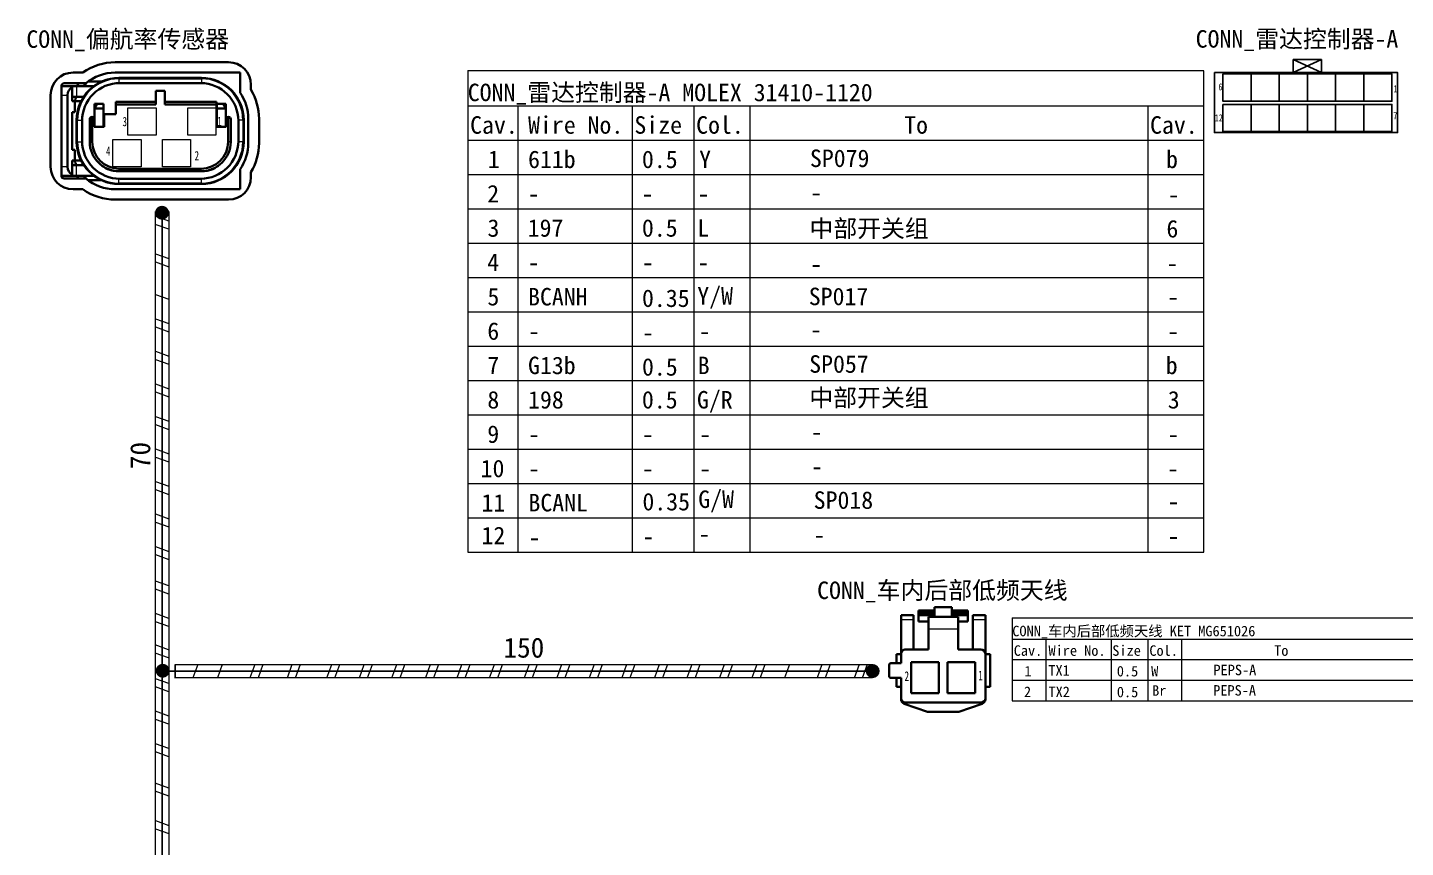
# Model space of a CAD drawing. Header units: millimetres. Extents: x 17 to 3784, y 12 to 1382.
# Drawn here: x 1376.1 to 1475.7, y 944 to 1003.3 of the extents above; entities that cross this region are included whole.
import ezdxf

# ---------------------------------------------------------------- set-up
doc = ezdxf.new("R2010")
doc.units = ezdxf.units.MM
doc.layers.add('全新开发部分', color=7, linetype='Continuous', lineweight=18)
doc.layers.add('细实线', color=7, linetype='Continuous', lineweight=15)
doc.styles.add('FangSong_GB2312_Style', font='simfang.ttf')
doc.styles.add('USER2', font='', dxfattribs={"width": 0.7, "height": 3})
doc.styles.add('仿宋_GB2312', font='', dxfattribs={"width": 0.7})
doc.styles.add('样式 2', font='', dxfattribs={"width": 0.75})
doc.styles.get('USER2').set_extended_font_data('FangSong_GB2312')
doc.styles.get('仿宋_GB2312').set_extended_font_data('宋体')
doc.styles.get('样式 2').set_extended_font_data('宋体')

msp = doc.modelspace()

# ---------------------------------------------------------------- hatches: boundary and pattern name
h = msp.add_hatch(color=0)
edge = h.paths.add_edge_path(flags=0)
edge.add_arc((1385.802, 989.916), 0.507, 180, 540)
h = msp.add_hatch(color=0)
edge = h.paths.add_edge_path(flags=0)
edge.add_arc((1385.851, 956.772), 0.507, 180, 540)
h = msp.add_hatch(color=0)
edge = h.paths.add_edge_path(flags=0)
edge.add_arc((1437.208, 956.75), 0.507, 180, 540)

# ---------------------------------------------------------------- linework, layer by layer
at = {"color": 0, "lineweight": 35, "ltscale": 0.314999}
for p, q in [((1382.421, 1000.808), (1390.609, 1000.808)), ((1390.609, 990.866), (1382.421, 990.866))]:
    msp.add_line(p, q, dxfattribs=at)
at = {"color": 0}
for p, q in [((1467.631, 1000.053), (1467.631, 1000.995)), ((1467.631, 1000.995), (1469.669, 1000.995)), ((1467.631, 1000.995), (1469.669, 1000.053)), ((1469.669, 1000.995), (1467.631, 1000.053)), ((1469.669, 1000.995), (1469.669, 1000.053)), ((1386.745, 957.227), (1386.745, 956.243))]:
    msp.add_line(p, q, dxfattribs=at)
at = {"color": 0, "lineweight": 35, "ltscale": 0.026782}
for p, q in [((1380.063, 1000.06), (1379.367, 1000.06)), ((1379.367, 991.613), (1380.063, 991.613))]:
    msp.add_line(p, q, dxfattribs=at)
at = {"color": 0, "lineweight": 35, "ltscale": 0.347501}
for p, q in [((1391.453, 1000.06), (1382.421, 1000.06)), ((1382.421, 991.613), (1391.453, 991.613))]:
    msp.add_line(p, q, dxfattribs=at)
at = {"color": 0, "lineweight": 35, "ltscale": 0.229999}
for p, q in [((1382.681, 999.671), (1388.659, 999.671)), ((1388.659, 992.003), (1382.681, 992.003))]:
    msp.add_line(p, q, dxfattribs=at)
at = {"color": 0, "lineweight": 13, "ltscale": 0.002467}
for p, q in [((1382.681, 999.606), (1382.681, 999.671)), ((1388.659, 999.606), (1388.659, 999.671)), ((1379.691, 996.617), (1379.627, 996.617)), ((1391.649, 996.617), (1391.713, 996.617)), ((1379.691, 995.057), (1379.627, 995.057)), ((1391.649, 995.057), (1391.713, 995.057)), ((1382.681, 992.067), (1382.681, 992.003)), ((1388.659, 992.067), (1388.659, 992.003))]:
    msp.add_line(p, q, dxfattribs=at)
at = {"color": 0, "lineweight": 35, "ltscale": 0.056422}
for p, q in [((1391.453, 998.594), (1391.453, 1000.06)), ((1391.453, 991.613), (1391.453, 993.08))]:
    msp.add_line(p, q, dxfattribs=at)
at = {"color": 0, "lineweight": 35, "ltscale": 0.25}
msp.add_line((1378.522, 999.086), (1378.522, 992.588), dxfattribs=at)
at = {"color": 0, "lineweight": 35, "ltscale": 0.03}
for p, q in [((1378.522, 999.086), (1379.302, 999.086)), ((1379.497, 997.201), (1379.497, 997.981)), ((1379.497, 993.692), (1379.497, 994.472)), ((1379.302, 992.588), (1378.522, 992.588)), ((1441.689, 961.362), (1441.689, 960.684)), ((1442.932, 961.362), (1442.932, 960.684))]:
    msp.add_line(p, q, dxfattribs=at)
at = {"color": 0, "lineweight": 35, "ltscale": 0.060342}
for p, q in [((1380.286, 999.281), (1378.717, 999.281)), ((1378.717, 992.393), (1380.286, 992.393))]:
    msp.add_line(p, q, dxfattribs=at)
at = {"color": 0, "lineweight": 35, "ltscale": 0.0125}
for p, q in [((1379.627, 999.086), (1379.302, 999.086)), ((1379.627, 998.306), (1379.302, 998.306)), ((1379.302, 993.367), (1379.627, 993.367)), ((1379.302, 992.588), (1379.627, 992.588))]:
    msp.add_line(p, q, dxfattribs=at)
at = {"color": 0, "lineweight": 35, "ltscale": 0.003349}
for p, q in [((1379.302, 998.999), (1379.302, 999.086)), ((1379.302, 992.588), (1379.302, 992.675))]:
    msp.add_line(p, q, dxfattribs=at)
at = {"color": 0, "lineweight": 35, "ltscale": 0.039151}
for p, q in [((1379.302, 997.981), (1379.302, 998.999)), ((1379.302, 992.675), (1379.302, 993.692))]:
    msp.add_line(p, q, dxfattribs=at)
at = {"color": 0, "lineweight": 35, "ltscale": 0.048354}
msp.add_line((1380.884, 999.086), (1379.627, 999.086), dxfattribs=at)
at = {"color": 0, "lineweight": 13, "ltscale": 0.03}
for p, q in [((1379.627, 999.086), (1379.627, 998.306)), ((1379.627, 992.588), (1379.627, 993.367))]:
    msp.add_line(p, q, dxfattribs=at)
at = {"color": 0, "lineweight": 35, "ltscale": 0.038394}
for p, q in [((1380.45, 999.411), (1381.448, 999.411)), ((1381.448, 992.263), (1380.45, 992.263))]:
    msp.add_line(p, q, dxfattribs=at)
at = {"color": 0, "lineweight": 13, "ltscale": 0.229999}
for p, q in [((1382.681, 999.606), (1388.659, 999.606)), ((1388.659, 992.067), (1382.681, 992.067))]:
    msp.add_line(p, q, dxfattribs=at)
at = {"color": 0, "lineweight": 13, "ltscale": 0.011937}
for p, q in [((1382.681, 999.606), (1382.681, 999.296)), ((1388.659, 999.606), (1388.659, 999.296)), ((1382.681, 992.067), (1382.681, 992.377)), ((1388.659, 992.067), (1388.659, 992.377))]:
    msp.add_line(p, q, dxfattribs=at)
at = {"color": 0, "lineweight": 35, "ltscale": 0.225}
for p, q in [((1382.746, 999.297), (1388.594, 999.297)), ((1388.594, 992.377), (1382.746, 992.377))]:
    msp.add_line(p, q, dxfattribs=at)
at = {"color": 0, "lineweight": 35, "ltscale": 0.037217}
for p, q in [((1385.345, 997.761), (1385.345, 998.728)), ((1385.995, 998.728), (1385.995, 997.761))]:
    msp.add_line(p, q, dxfattribs=at)
at = {"color": 0, "lineweight": 35, "ltscale": 0.025}
for p, q in [((1385.345, 998.728), (1385.995, 998.728)), ((1381.577, 997.448), (1380.927, 997.448)), ((1390.414, 997.448), (1389.764, 997.448))]:
    msp.add_line(p, q, dxfattribs=at)
at = {"color": 0, "lineweight": 35, "ltscale": 0.013875}
for p, q in [((1392.233, 998.823), (1392.233, 999.183)), ((1392.233, 992.851), (1392.233, 992.49))]:
    msp.add_line(p, q, dxfattribs=at)
at = {"color": 0, "lineweight": 35, "ltscale": 0.2}
for p, q in [((1377.743, 993.238), (1377.743, 998.436)), ((1378.977, 993.238), (1378.977, 998.436))]:
    msp.add_line(p, q, dxfattribs=at)
at = {"color": 0, "lineweight": 13, "ltscale": 0.0175}
for p, q in [((1378.522, 998.436), (1378.977, 998.436)), ((1378.977, 993.238), (1378.522, 993.238))]:
    msp.add_line(p, q, dxfattribs=at)
at = {"color": 0, "lineweight": 35, "ltscale": 0.0075}
for p, q in [((1379.302, 997.981), (1379.497, 997.981)), ((1380.927, 997.786), (1381.122, 997.786)), ((1390.414, 997.786), (1390.219, 997.786)), ((1379.302, 997.201), (1379.497, 997.201)), ((1379.302, 994.472), (1379.497, 994.472)), ((1379.302, 993.692), (1379.497, 993.692)), ((1440.53, 961.136), (1440.53, 960.967)), ((1440.53, 960.967), (1440.53, 960.797)), ((1444.09, 961.136), (1444.09, 960.967)), ((1444.09, 960.967), (1444.09, 960.797))]:
    msp.add_line(p, q, dxfattribs=at)
at = {"color": 0, "lineweight": 35, "ltscale": 0.017381}
for p, q in [((1379.497, 997.981), (1379.949, 997.981)), ((1379.949, 993.692), (1379.497, 993.692))]:
    msp.add_line(p, q, dxfattribs=at)
at = {"color": 0, "lineweight": 35, "ltscale": 0.019615}
for p, q in [((1380.137, 998.306), (1379.627, 998.306)), ((1379.627, 993.367), (1380.137, 993.367))]:
    msp.add_line(p, q, dxfattribs=at)
at = {"color": 0, "lineweight": 35, "ltscale": 0.010303}
for p, q in [((1380.927, 997.518), (1380.927, 997.786)), ((1390.414, 997.786), (1390.414, 997.518))]:
    msp.add_line(p, q, dxfattribs=at)
at = {"color": 0, "lineweight": 35, "ltscale": 0.015}
for p, q in [((1380.927, 997.448), (1381.122, 997.786)), ((1390.219, 997.786), (1390.414, 997.448))]:
    msp.add_line(p, q, dxfattribs=at)
at = {"color": 0, "lineweight": 35, "ltscale": 0.0175}
for p, q in [((1381.577, 997.786), (1381.122, 997.786)), ((1390.219, 997.786), (1389.764, 997.786))]:
    msp.add_line(p, q, dxfattribs=at)
at = {"color": 0, "lineweight": 35, "ltscale": 0.012991}
for p, q in [((1381.577, 997.786), (1381.577, 997.448)), ((1389.764, 997.786), (1389.764, 997.448))]:
    msp.add_line(p, q, dxfattribs=at)
at = {"color": 0, "lineweight": 35, "ltscale": 0.007217}
for p, q in [((1382.454, 997.949), (1382.454, 997.761)), ((1389.732, 997.949), (1389.732, 997.761))]:
    msp.add_line(p, q, dxfattribs=at)
at = {"color": 0, "lineweight": 35, "ltscale": 0.11125}
for p, q in [((1382.454, 997.949), (1385.345, 997.949)), ((1382.454, 997.761), (1385.345, 997.761))]:
    msp.add_line(p, q, dxfattribs=at)
at = {"color": 0, "lineweight": 35, "ltscale": 0.027783}
msp.add_line((1382.454, 997.039), (1382.454, 997.761), dxfattribs=at)
at = {"color": 0, "lineweight": 35, "ltscale": 0.14375}
for p, q in [((1385.995, 997.949), (1389.732, 997.949)), ((1385.995, 997.761), (1389.732, 997.761))]:
    msp.add_line(p, q, dxfattribs=at)
at = {"color": 0, "lineweight": 35, "ltscale": 0.062783}
msp.add_line((1389.732, 997.761), (1389.732, 996.129), dxfattribs=at)
at = {"color": 0, "lineweight": 35, "ltscale": 0.105}
for p, q in [((1379.302, 994.472), (1379.302, 997.201)), ((1445.7, 957.972), (1445.7, 955.599))]:
    msp.add_line(p, q, dxfattribs=at)
at = {"color": 0, "lineweight": 35, "ltscale": 0.063}
for p, q in [((1380.569, 996.694), (1380.569, 995.057)), ((1390.771, 996.694), (1390.771, 995.057))]:
    msp.add_line(p, q, dxfattribs=at)
at = {"color": 0, "lineweight": 35, "ltscale": 0.069175}
for p, q in [((1380.757, 996.855), (1380.757, 995.057)), ((1390.584, 995.057), (1390.584, 996.855))]:
    msp.add_line(p, q, dxfattribs=at)
at = {"color": 0, "lineweight": 35, "ltscale": 0.02175}
for p, q in [((1380.894, 996.694), (1380.894, 996.129)), ((1390.446, 996.129), (1390.446, 996.694))]:
    msp.add_line(p, q, dxfattribs=at)
at = {"color": 0, "lineweight": 35, "ltscale": 0.00268}
msp.add_line((1380.927, 997.518), (1380.927, 997.449), dxfattribs=at)
at = {"color": 0, "lineweight": 13, "ltscale": 0.00155}
msp.add_line((1380.967, 997.518), (1380.927, 997.518), dxfattribs=at)
at = {"color": 0, "lineweight": 35, "ltscale": 0.050759}
for p, q in [((1380.927, 996.129), (1380.927, 997.448)), ((1381.577, 996.129), (1381.577, 997.448)), ((1389.764, 997.448), (1389.764, 996.129)), ((1390.414, 997.448), (1390.414, 996.129))]:
    msp.add_line(p, q, dxfattribs=at)
at = {"color": 0, "lineweight": 35, "ltscale": 0.035}
msp.add_line((1381.609, 997.039), (1381.609, 996.129), dxfattribs=at)
at = {"color": 0, "lineweight": 35, "ltscale": 0.0325}
for p, q in [((1381.609, 997.039), (1382.454, 997.039)), ((1439.259, 957.322), (1438.524, 957.322)), ((1439.259, 956.249), (1438.524, 956.249))]:
    msp.add_line(p, q, dxfattribs=at)
at = {"color": 0, "lineweight": 13, "ltscale": 0.001552}
msp.add_line((1390.414, 997.518), (1390.373, 997.518), dxfattribs=at)
at = {"color": 0, "lineweight": 35, "ltscale": 0.00384}
msp.add_line((1390.414, 997.419), (1390.414, 997.518), dxfattribs=at)
at = {"color": 0, "lineweight": 35, "ltscale": 0.0675}
for p, q in [((1392.038, 994.959), (1392.038, 996.714)), ((1392.818, 996.714), (1392.818, 994.959))]:
    msp.add_line(p, q, dxfattribs=at)
at = {"color": 0, "lineweight": 35, "ltscale": 0.060001}
for p, q in [((1379.627, 995.057), (1379.627, 996.617)), ((1391.713, 996.617), (1391.713, 995.057))]:
    msp.add_line(p, q, dxfattribs=at)
at = {"color": 0, "lineweight": 13, "ltscale": 0.060001}
for p, q in [((1379.691, 995.057), (1379.691, 996.617)), ((1391.649, 996.617), (1391.649, 995.057))]:
    msp.add_line(p, q, dxfattribs=at)
at = {"color": 0, "lineweight": 13, "ltscale": 0.012549}
for p, q in [((1379.691, 996.617), (1380.017, 996.617)), ((1391.649, 996.617), (1391.323, 996.617)), ((1379.691, 995.057), (1380.017, 995.057)), ((1391.649, 995.057), (1391.323, 995.057))]:
    msp.add_line(p, q, dxfattribs=at)
at = {"color": 0, "lineweight": 35, "ltscale": 0.05625}
for p, q in [((1380.017, 995.106), (1380.017, 996.568)), ((1391.324, 996.568), (1391.324, 995.106))]:
    msp.add_line(p, q, dxfattribs=at)
at = {"color": 0, "lineweight": 35, "ltscale": 0.027499}
for p, q in [((1380.894, 996.129), (1381.609, 996.129)), ((1390.446, 996.129), (1389.732, 996.129))]:
    msp.add_line(p, q, dxfattribs=at)
at = {"color": 0, "lineweight": 35, "ltscale": 0.003}
for p, q in [((1380.569, 994.979), (1380.569, 995.057)), ((1390.771, 995.057), (1390.771, 994.979))]:
    msp.add_line(p, q, dxfattribs=at)
at = {"color": 0, "lineweight": 13, "ltscale": 0.007216}
for p, q in [((1380.569, 995.057), (1380.757, 995.057)), ((1390.771, 995.057), (1390.584, 995.057))]:
    msp.add_line(p, q, dxfattribs=at)
at = {"color": 0, "lineweight": 35, "ltscale": 0.002501}
for p, q in [((1382.649, 992.913), (1382.714, 992.913)), ((1388.692, 992.913), (1388.627, 992.913))]:
    msp.add_line(p, q, dxfattribs=at)
at = {"color": 0, "lineweight": 35, "ltscale": 0.227499}
for p, q in [((1382.714, 993.1), (1388.627, 993.1)), ((1388.627, 992.913), (1382.714, 992.913))]:
    msp.add_line(p, q, dxfattribs=at)
at = {"color": 0, "lineweight": 13, "ltscale": 0.007217}
for p, q in [((1382.714, 992.913), (1382.714, 993.1)), ((1388.627, 992.913), (1388.627, 993.1))]:
    msp.add_line(p, q, dxfattribs=at)
at = {"color": 0, "lineweight": 35, "ltscale": 0.048352}
msp.add_line((1379.627, 992.588), (1380.884, 992.588), dxfattribs=at)
for p, q in [((1385.32, 990.004), (1386.297, 990.004)), ((1437.178, 957.235), (1437.178, 956.258))]:
    msp.add_line(p, q)
at = {"color": 0, "lineweight": 35, "ltscale": 0.014999}
for p, q in [((1439.259, 960.797), (1439.259, 960.458)), ((1440.163, 960.458), (1440.163, 960.797)), ((1444.457, 960.797), (1444.457, 960.458)), ((1445.361, 960.458), (1445.361, 960.797)), ((1438.92, 957.972), (1439.259, 957.972)), ((1445.7, 957.972), (1445.361, 957.972)), ((1438.92, 955.599), (1439.259, 955.599)), ((1445.7, 955.599), (1445.361, 955.599))]:
    msp.add_line(p, q, dxfattribs=at)
at = {"color": 0, "lineweight": 35, "ltscale": 0.040001}
for p, q in [((1440.163, 960.797), (1439.259, 960.797)), ((1445.361, 960.797), (1444.457, 960.797))]:
    msp.add_line(p, q, dxfattribs=at)
at = {"color": 0, "lineweight": 35, "ltscale": 0.051251}
for p, q in [((1440.53, 961.136), (1441.689, 961.136)), ((1440.53, 960.967), (1441.689, 960.967)), ((1440.53, 960.797), (1441.689, 960.797)), ((1442.932, 961.136), (1444.09, 961.136)), ((1442.932, 960.967), (1444.09, 960.967)), ((1442.932, 960.797), (1444.09, 960.797))]:
    msp.add_line(p, q, dxfattribs=at)
at = {"color": 0, "lineweight": 35, "ltscale": 0.02}
for p, q in [((1440.53, 960.797), (1440.53, 960.345)), ((1444.09, 960.797), (1444.09, 960.345))]:
    msp.add_line(p, q, dxfattribs=at)
at = {"color": 0, "lineweight": 35, "ltscale": 0.054999}
msp.add_line((1441.689, 961.362), (1442.932, 961.362), dxfattribs=at)
at = {"color": 0, "lineweight": 35, "ltscale": 0.110001}
for p, q in [((1439.259, 957.972), (1439.259, 960.458)), ((1445.361, 960.458), (1445.361, 957.972))]:
    msp.add_line(p, q, dxfattribs=at)
at = {"color": 0, "lineweight": 13, "ltscale": 0.040001}
for p, q in [((1440.163, 960.458), (1439.259, 960.458)), ((1445.361, 960.458), (1444.457, 960.458))]:
    msp.add_line(p, q, dxfattribs=at)
at = {"color": 0, "lineweight": 35, "ltscale": 0.095}
for p, q in [((1440.163, 960.458), (1440.163, 958.311)), ((1444.457, 960.458), (1444.457, 958.311))]:
    msp.add_line(p, q, dxfattribs=at)
at = {"color": 0, "lineweight": 35, "ltscale": 0.03125}
for p, q in [((1440.53, 960.345), (1441.236, 960.345)), ((1443.384, 960.345), (1444.09, 960.345))]:
    msp.add_line(p, q, dxfattribs=at)
at = {"color": 0, "lineweight": 35, "ltscale": 0.04}
for p, q in [((1441.236, 960.684), (1441.236, 959.78)), ((1443.384, 959.78), (1443.384, 960.684))]:
    msp.add_line(p, q, dxfattribs=at)
at = {"color": 0, "lineweight": 35, "ltscale": 0.095001}
msp.add_line((1443.384, 960.684), (1441.236, 960.684), dxfattribs=at)
at = {"color": 0, "lineweight": 13, "ltscale": 0.095001}
msp.add_line((1443.384, 959.78), (1441.236, 959.78), dxfattribs=at)
at = {"color": 0, "lineweight": 35, "ltscale": 0.065}
for p, q in [((1441.236, 959.78), (1441.236, 958.311)), ((1443.384, 959.78), (1443.384, 958.311))]:
    msp.add_line(p, q, dxfattribs=at)
at = {"color": 0, "lineweight": 35, "ltscale": 0.02875}
for p, q in [((1438.92, 957.972), (1438.92, 957.322)), ((1439.259, 957.972), (1439.259, 957.322)), ((1438.92, 956.249), (1438.92, 955.599))]:
    msp.add_line(p, q, dxfattribs=at)
at = {"color": 0, "lineweight": 35, "ltscale": 0.072499}
for p, q in [((1441.236, 958.311), (1439.598, 958.311)), ((1445.022, 958.311), (1443.384, 958.311))]:
    msp.add_line(p, q, dxfattribs=at)
at = {"color": 0, "lineweight": 35, "ltscale": 0.139999}
msp.add_line((1445.361, 954.808), (1445.361, 957.972), dxfattribs=at)
at = {"color": 0, "lineweight": 35, "ltscale": 0.0375}
msp.add_line((1438.411, 956.362), (1438.411, 957.209), dxfattribs=at)
at = {"color": 0, "lineweight": 35, "ltscale": 0.088431}
for p, q in [((1441.996, 957.405), (1439.998, 957.405)), ((1442.624, 957.405), (1444.623, 957.405)), ((1439.998, 955.16), (1441.996, 955.16)), ((1444.623, 955.16), (1442.624, 955.16))]:
    msp.add_line(p, q, dxfattribs=at)
at = {"color": 0, "lineweight": 35, "ltscale": 0.099334}
for p, q in [((1439.998, 957.405), (1439.998, 955.16)), ((1441.996, 955.16), (1441.996, 957.405)), ((1442.624, 955.16), (1442.624, 957.405)), ((1444.623, 957.405), (1444.623, 955.16))]:
    msp.add_line(p, q, dxfattribs=at)
at = {"color": 0, "lineweight": 35, "ltscale": 0.06375}
msp.add_line((1439.259, 956.249), (1439.259, 954.808), dxfattribs=at)
at = {"color": 0, "lineweight": 35, "ltscale": 0.004388}
for p, q in [((1439.259, 954.808), (1439.259, 954.709)), ((1445.361, 954.808), (1445.361, 954.709))]:
    msp.add_line(p, q, dxfattribs=at)
at = {"color": 0, "lineweight": 35, "ltscale": 0.079526}
for p, q in [((1441.18, 953.791), (1439.485, 954.389)), ((1445.135, 954.389), (1443.44, 953.791))]:
    msp.add_line(p, q, dxfattribs=at)
at = {"color": 0, "lineweight": 35, "ltscale": 0.239999}
msp.add_line((1439.598, 954.469), (1445.022, 954.469), dxfattribs=at)
at = {"color": 0, "lineweight": 35, "ltscale": 0.1}
msp.add_line((1443.44, 953.791), (1441.18, 953.791), dxfattribs=at)
at = {"color": 7, "linetype": 'Continuous', "lineweight": 13}
for points in [[(1407.917, 1000.207), (1461.153, 1000.207)], [(1407.917, 1000.207), (1407.917, 965.344)], [(1461.145, 1000.191), (1461.145, 965.344)], [(1407.917, 997.656), (1461.153, 997.656)], [(1411.541, 997.616), (1411.541, 965.344)], [(1419.82, 997.656), (1419.82, 965.344)], [(1424.267, 997.656), (1424.267, 965.344)], [(1428.322, 997.656), (1428.322, 965.344)], [(1457.098, 997.656), (1457.098, 965.344)], [(1407.917, 995.171), (1461.153, 995.171)], [(1407.917, 992.685), (1461.153, 992.685)], [(1407.917, 990.2), (1461.153, 990.2)], [(1407.917, 987.714), (1461.153, 987.714)], [(1385.811, 987.659), (1385.811, 964.148)], [(1407.917, 985.229), (1461.153, 985.229)], [(1407.917, 982.743), (1461.153, 982.743)], [(1407.917, 980.258), (1461.153, 980.258)], [(1407.917, 977.772), (1461.153, 977.772)], [(1407.917, 975.286), (1461.153, 975.286)], [(1407.917, 972.801), (1461.153, 972.801)], [(1407.917, 970.315), (1461.153, 970.315)], [(1407.917, 967.83), (1461.153, 967.83)], [(1407.917, 965.344), (1461.153, 965.344)], [(1447.306, 960.598), (1479.248, 960.598)], [(1447.306, 960.598), (1447.306, 954.593)], [(1447.306, 959.067), (1479.248, 959.067)], [(1449.739, 959.067), (1449.739, 954.593)], [(1454.448, 959.067), (1454.448, 954.593)], [(1457.117, 959.067), (1457.117, 954.593)], [(1459.55, 959.067), (1459.55, 954.593)], [(1447.306, 957.576), (1479.248, 957.576)], [(1434.832, 956.745), (1411.322, 956.745)], [(1447.306, 956.085), (1479.248, 956.085)], [(1447.306, 954.593), (1479.248, 954.593)]]:
    msp.add_lwpolyline(points, dxfattribs=at)
at = {"color": 0}
for points in [[(1461.928, 1000.053), (1475.179, 1000.053), (1475.179, 995.717), (1461.928, 995.717)], [(1462.537, 999.962), (1464.575, 999.962), (1464.575, 997.986), (1462.537, 997.986)], [(1464.575, 999.962), (1466.613, 999.962), (1466.613, 997.986), (1464.575, 997.986)], [(1466.613, 999.962), (1468.65, 999.962), (1468.65, 997.986), (1466.613, 997.986)], [(1468.65, 999.962), (1470.688, 999.962), (1470.688, 997.986), (1468.65, 997.986)], [(1470.688, 999.962), (1472.726, 999.962), (1472.726, 997.986), (1470.688, 997.986)], [(1472.726, 999.962), (1474.763, 999.962), (1474.763, 997.986), (1472.726, 997.986)], [(1462.537, 997.761), (1464.575, 997.761), (1464.575, 995.785), (1462.537, 995.785)], [(1464.575, 997.761), (1466.613, 997.761), (1466.613, 995.785), (1464.575, 995.785)], [(1466.613, 997.761), (1468.65, 997.761), (1468.65, 995.785), (1466.613, 995.785)], [(1468.65, 997.761), (1470.688, 997.761), (1470.688, 995.785), (1468.65, 995.785)], [(1470.688, 997.761), (1472.726, 997.761), (1472.726, 995.785), (1470.688, 995.785)], [(1472.726, 997.761), (1474.763, 997.761), (1474.763, 995.785), (1472.726, 995.785)]]:
    msp.add_lwpolyline(points, close=True, dxfattribs=at)
at = {"color": 7, "linetype": 'Continuous', "lineweight": 0}
for points in [[(1385.32, 987.659), (1385.32, 990.013)], [(1386.301, 990.013), (1386.301, 987.659)], [(1386.289, 989.307), (1385.308, 989.66)], [(1386.289, 988.719), (1385.308, 989.072)], [(1385.321, 985.304), (1385.32, 987.659)], [(1385.32, 986.952), (1386.301, 986.6)], [(1386.3, 987.659), (1386.301, 985.304)], [(1385.32, 986.364), (1386.301, 986.011)], [(1385.321, 982.95), (1385.32, 985.304)], [(1386.3, 985.304), (1386.301, 982.95)], [(1385.32, 984.009), (1386.301, 983.656)], [(1385.321, 980.596), (1385.32, 982.95)], [(1386.3, 982.95), (1386.301, 980.596)], [(1385.32, 982.244), (1386.301, 981.891)], [(1385.32, 981.655), (1386.301, 981.302)], [(1385.321, 978.241), (1385.32, 980.596)], [(1385.32, 979.889), (1386.301, 979.536)], [(1386.3, 980.596), (1386.301, 978.241)], [(1385.32, 979.301), (1386.301, 978.948)], [(1385.321, 975.887), (1385.32, 978.241)], [(1386.3, 978.241), (1386.301, 975.887)], [(1385.32, 977.535), (1386.301, 977.182)], [(1385.32, 976.946), (1386.301, 976.593)], [(1385.321, 973.533), (1385.32, 975.887)], [(1386.3, 975.887), (1386.301, 973.533)], [(1385.32, 975.181), (1386.301, 974.827)], [(1385.32, 974.592), (1386.301, 974.239)], [(1385.321, 971.178), (1385.32, 973.533)], [(1385.32, 972.826), (1386.301, 972.473)], [(1386.3, 973.533), (1386.301, 971.178)], [(1385.32, 972.238), (1386.301, 971.885)], [(1385.321, 968.824), (1385.32, 971.178)], [(1386.3, 971.178), (1386.301, 968.824)], [(1385.32, 970.472), (1386.301, 970.119)], [(1385.32, 969.883), (1386.301, 969.53)], [(1385.321, 966.469), (1385.32, 968.824)], [(1386.3, 968.824), (1386.301, 966.469)], [(1385.32, 968.118), (1386.301, 967.764)], [(1385.32, 967.529), (1386.301, 967.176)], [(1385.321, 964.115), (1385.32, 966.469)], [(1386.3, 966.469), (1386.301, 964.115)], [(1385.32, 965.763), (1386.301, 965.41)], [(1385.32, 965.175), (1386.301, 964.821)], [(1385.32, 961.614), (1385.32, 964.512)], [(1386.301, 964.254), (1386.301, 961.614)], [(1386.301, 962.909), (1385.32, 963.262)], [(1386.301, 962.321), (1385.32, 962.674)], [(1385.32, 959.26), (1385.32, 961.614)], [(1386.301, 960.555), (1385.32, 960.908)], [(1386.301, 961.614), (1386.301, 959.26)], [(1386.301, 959.966), (1385.32, 960.32)], [(1397.723, 956.254), (1398.076, 957.235)], [(1398.311, 956.254), (1398.664, 957.235)], [(1399.371, 957.235), (1401.725, 957.235)], [(1400.077, 956.254), (1400.43, 957.235)], [(1400.666, 956.254), (1401.019, 957.235)], [(1401.725, 957.235), (1404.079, 957.235)], [(1402.431, 956.254), (1402.785, 957.235)], [(1403.02, 956.254), (1403.373, 957.235)], [(1404.079, 957.235), (1406.434, 957.235)], [(1404.873, 956.274), (1405.226, 957.255)], [(1405.462, 956.274), (1405.815, 957.255)], [(1406.434, 957.235), (1408.788, 957.235)], [(1407.14, 956.254), (1407.493, 957.235)], [(1407.729, 956.254), (1408.082, 957.235)], [(1408.788, 957.235), (1411.686, 957.235)], [(1409.494, 956.254), (1409.848, 957.235)], [(1410.083, 956.254), (1410.436, 957.235)], [(1411.289, 957.234), (1413.643, 957.235)], [(1412.348, 957.235), (1411.995, 956.254)], [(1412.937, 957.235), (1412.584, 956.254)], [(1413.643, 957.234), (1415.998, 957.235)], [(1414.703, 957.235), (1414.35, 956.254)], [(1415.291, 957.235), (1414.938, 956.254)], [(1415.998, 957.234), (1418.352, 957.235)], [(1417.057, 957.235), (1416.704, 956.254)], [(1417.646, 957.235), (1417.292, 956.254)], [(1418.352, 957.234), (1420.706, 957.235)], [(1419.411, 957.235), (1419.058, 956.254)], [(1420, 957.235), (1419.647, 956.254)], [(1420.706, 957.234), (1423.061, 957.235)], [(1421.766, 957.235), (1421.413, 956.254)], [(1422.354, 957.235), (1422.001, 956.254)], [(1423.061, 957.234), (1425.415, 957.235)], [(1424.12, 957.235), (1423.767, 956.254)], [(1424.709, 957.235), (1424.356, 956.254)], [(1425.415, 957.234), (1427.769, 957.235)], [(1426.474, 957.235), (1426.121, 956.254)], [(1427.063, 957.235), (1426.71, 956.254)], [(1427.769, 957.234), (1430.124, 957.235)], [(1428.829, 957.235), (1428.476, 956.254)], [(1429.417, 957.235), (1429.064, 956.254)], [(1430.124, 957.234), (1432.478, 957.235)], [(1431.183, 957.235), (1430.83, 956.254)], [(1432.478, 957.234), (1434.832, 957.235)], [(1433.538, 957.235), (1433.184, 956.254)], [(1434.126, 957.235), (1433.774, 956.254)], [(1434.832, 957.235), (1437.187, 957.235)], [(1435.892, 956.266), (1436.246, 957.247)], [(1436.481, 956.266), (1436.834, 957.247)], [(1401.725, 956.254), (1399.371, 956.254)], [(1404.079, 956.254), (1401.725, 956.254)], [(1406.434, 956.254), (1404.079, 956.254)], [(1408.788, 956.254), (1406.434, 956.254)], [(1411.428, 956.254), (1408.788, 956.254)], [(1413.643, 956.255), (1411.289, 956.254)], [(1415.998, 956.255), (1413.643, 956.254)], [(1418.352, 956.255), (1415.998, 956.254)], [(1420.706, 956.255), (1418.352, 956.254)], [(1423.061, 956.255), (1420.706, 956.254)], [(1425.415, 956.255), (1423.061, 956.254)], [(1427.769, 956.255), (1425.415, 956.254)], [(1430.124, 956.255), (1427.769, 956.254)], [(1432.478, 956.255), (1430.124, 956.254)], [(1434.832, 956.255), (1432.478, 956.254)], [(1437.187, 956.254), (1434.832, 956.254)]]:
    msp.add_lwpolyline(points, dxfattribs=at)
at = {"color": 7, "linetype": 'Continuous', "lineweight": 25}
for points in [[(1385.811, 963.362), (1385.811, 989.985)], [(1410.536, 956.745), (1437.159, 956.745)]]:
    msp.add_lwpolyline(points, dxfattribs=at)
at = {"color": 0, "linetype": 'Continuous', "lineweight": 25}
for points in [[(1385.81, 963.975), (1385.81, 946.635)], [(1411.149, 956.745), (1385.829, 956.745)], [(1385.81, 922.339), (1385.81, 946.635)]]:
    msp.add_lwpolyline(points, dxfattribs=at)
at = {"color": 0, "linetype": 'Continuous', "lineweight": 13}
for points in [[(1385.81, 963.966), (1385.81, 946.635)], [(1411.14, 956.745), (1393.809, 956.745)], [(1385.81, 946.635), (1385.81, 923.124)]]:
    msp.add_lwpolyline(points, dxfattribs=at)
at = {"color": 0, "linetype": 'Continuous', "lineweight": 0}
for points in [[(1385.32, 956.906), (1385.32, 959.26)], [(1386.301, 959.26), (1386.301, 956.906)], [(1386.281, 958.288), (1385.3, 958.641)], [(1386.281, 957.7), (1385.3, 958.053)], [(1385.32, 954.551), (1385.32, 956.906)], [(1386.301, 956.906), (1386.301, 954.551)], [(1386.746, 957.234), (1389.1, 957.235)], [(1388.394, 957.235), (1388.04, 956.254)], [(1389.1, 957.234), (1391.454, 957.235)], [(1390.159, 957.235), (1389.806, 956.254)], [(1391.454, 957.234), (1393.809, 957.235)], [(1392.514, 957.235), (1392.161, 956.254)], [(1393.102, 957.235), (1392.75, 956.254)], [(1393.809, 957.235), (1396.163, 957.235)], [(1394.869, 956.266), (1395.222, 957.247)], [(1395.457, 956.266), (1395.81, 957.247)], [(1396.008, 957.235), (1399.371, 957.235)], [(1386.301, 955.846), (1385.32, 956.199)], [(1389.1, 956.256), (1386.746, 956.254)], [(1391.454, 956.256), (1389.1, 956.254)], [(1393.809, 956.256), (1391.454, 956.254)], [(1396.163, 956.254), (1393.809, 956.254)], [(1399.371, 956.254), (1395.927, 956.254)], [(1386.301, 955.258), (1385.32, 955.611)], [(1385.32, 952.197), (1385.32, 954.551)], [(1386.301, 953.492), (1385.32, 953.845)], [(1386.301, 954.551), (1386.301, 952.197)], [(1386.301, 952.903), (1385.32, 953.256)], [(1385.32, 948.835), (1385.32, 952.197)], [(1386.301, 952.197), (1386.301, 948.754)], [(1386.301, 951.138), (1385.32, 951.491)], [(1386.301, 950.549), (1385.32, 950.902)], [(1385.32, 946.635), (1385.32, 948.989)], [(1386.301, 948.989), (1386.301, 946.635)], [(1386.289, 948.284), (1385.308, 948.637)], [(1386.289, 947.695), (1385.308, 948.048)], [(1385.321, 944.28), (1385.32, 946.635)], [(1385.32, 945.929), (1386.301, 945.577)], [(1386.299, 946.635), (1386.301, 944.28)], [(1385.32, 945.34), (1386.301, 944.987)], [(1385.321, 941.926), (1385.32, 944.28)], [(1386.299, 944.28), (1386.301, 941.926)]]:
    msp.add_lwpolyline(points, dxfattribs=at)
at = {"color": 0, "lineweight": 35}
for centre, radius, start, end in [((1382.421, 996.714), 4.094, 90, 125.16864), ((1390.609, 999.183), 1.625, 0, 90), ((1379.367, 998.436), 1.625, 90, 179.99999), ((1382.681, 996.617), 3.054, 90, 179.99999), ((1382.421, 996.746), 3.314, 90, 130.11916), ((1388.659, 996.617), 3.054, 0, 90), ((1378.717, 999.086), 0.195, 90, 180.00001), ((1379.627, 998.436), 0.65, 120.01089, 180.01967), ((1382.88, 996.926), 3.899, 142.85423, 146.36866), ((1382.746, 996.568), 2.729, 90, 180.00001), ((1382.551, 996.926), 3.249, 130.12718, 138.34713), ((1388.594, 996.568), 2.729, 0, 90), ((1388.724, 996.714), 4.094, 0, 31.00272), ((1382.551, 996.926), 3.249, 154.87364, 161.05776), ((1388.724, 996.714), 3.314, 0, 34.56032), ((1380.732, 996.694), 0.162, 0, 179.99999), ((1390.609, 996.694), 0.162, 360, 179.99999), ((1382.681, 995.057), 3.054, 180.00001, 270), ((1382.746, 995.106), 2.729, 179.99999, 270), ((1382.714, 995.057), 2.144, 180.00001, 270), ((1380.732, 994.979), 0.162, 179.99999, 190.44693), ((1382.714, 995.057), 1.957, 180.00001, 270), ((1388.594, 995.106), 2.729, 270, 360), ((1388.627, 995.057), 1.957, 270, 0), ((1388.627, 995.057), 2.144, 270, 0), ((1388.659, 995.057), 3.054, 270, 0), ((1390.609, 994.979), 0.162, 349.55307, 0), ((1388.724, 994.959), 3.314, 325.43968, 360), ((1388.724, 994.959), 4.094, 328.99728, 0), ((1382.551, 994.747), 3.249, 198.94245, 205.12642), ((1379.367, 993.238), 1.625, 180.00001, 270), ((1379.627, 993.237), 0.65, 179.97338, 239.99856), ((1382.649, 994.862), 1.949, 232.19789, 270.00088), ((1388.692, 994.862), 1.949, 269.99912, 307.80212), ((1378.717, 992.588), 0.195, 179.99999, 270), ((1382.88, 994.747), 3.899, 213.63134, 217.14607), ((1382.551, 994.747), 3.249, 221.65295, 229.87294), ((1382.421, 994.927), 3.314, 229.88084, 270), ((1390.609, 992.49), 1.625, 270, 360), ((1382.421, 994.959), 4.094, 234.83136, 270), ((1439.598, 957.972), 0.339, 90, 180.00001), ((1445.022, 957.972), 0.339, 0, 90), ((1438.524, 957.209), 0.113, 90, 179.99999), ((1438.524, 956.362), 0.113, 179.99999, 270), ((1439.598, 954.808), 0.339, 179.99999, 270), ((1439.598, 954.709), 0.339, 180.00001, 250.55997), ((1445.022, 954.808), 0.339, 270, 360), ((1445.022, 954.709), 0.339, 289.44003, 0)]:
    msp.add_arc(centre, radius, start, end, dxfattribs=at)
at = {"color": 0, "lineweight": 13}
for centre, start, end in [((1382.681, 996.617), 90, 179.99999), ((1388.659, 996.617), 0, 90), ((1382.681, 995.057), 180.00001, 270), ((1388.659, 995.057), 270, 0)]:
    msp.add_arc(centre, 2.99, start, end, dxfattribs=at)
at = {"layer": '全新开发部分', "color": 0}
for points in [[(1383.333, 997.502), (1385.371, 997.502), (1385.371, 995.526), (1383.333, 995.526)], [(1387.658, 997.502), (1389.696, 997.502), (1389.696, 995.526), (1387.658, 995.526)], [(1382.254, 995.226), (1384.292, 995.226), (1384.292, 993.25), (1382.254, 993.25)], [(1385.833, 995.226), (1387.87, 995.226), (1387.87, 993.25), (1385.833, 993.25)]]:
    msp.add_lwpolyline(points, close=True, dxfattribs=at)

# ---------------------------------------------------------------- texts
at = {"color": 0, "linetype": 'Continuous', "style": 'FangSong_GB2312_Style'}
for s, p in [('CONN_偏航率传感器', (1375.99, 1001.849)), ('CONN_雷达控制器-A', (1460.57, 1001.864)), ('CONN_车内后部低频天线', (1433.192, 961.963))]:
    msp.add_text(s, height=1.26546, dxfattribs=at).set_placement(p)
at = {"color": 7, "linetype": 'Continuous', "style": 'FangSong_GB2312_Style'}
for s, height, p in [('CONN_雷达控制器-A MOLEX 31410-1120', 1.26546, (1407.917, 997.99)), ('Cav.', 1.2655, (1408.089, 995.634)), ('Wire No.', 1.2655, (1412.279, 995.634)), ('Size', 1.2655, (1419.971, 995.634)), ('Col.', 1.2655, (1424.44, 995.634)), ('To', 1.2655, (1439.486, 995.634)), ('Cav.', 1.2655, (1457.271, 995.634)), ('1', 1.265, (1409.373, 993.149)), ('611b', 1.2655, (1412.279, 993.149)), ('0.5', 1.2655, (1420.516, 993.149)), ('Y', 1.265, (1424.657, 993.149)), ('SP079', 1.2655, (1432.668, 993.224)), ('b', 1.265, (1458.429, 993.149)), ('2', 1.265, (1409.325, 990.663)), ('-', 1.265, (1412.254, 990.668)), ('-', 1.265, (1420.491, 990.668)), ('-', 1.265, (1424.543, 990.668)), ('-', 1.265, (1432.692, 990.754)), ('-', 1.265, (1458.553, 990.613)), ('3', 1.265, (1409.344, 988.178)), ('197', 1.2655, (1412.254, 988.182)), ('0.5', 1.2655, (1420.516, 988.182)), ('L', 1.265, (1424.528, 988.182)), ('中部开关组', 1.2655, (1432.634, 988.145)), ('6', 1.265, (1458.457, 988.127)), ('4', 1.265, (1409.321, 985.692)), ('-', 1.265, (1412.254, 985.697)), ('-', 1.265, (1420.516, 985.697)), ('-', 1.265, (1424.528, 985.697)), ('-', 1.265, (1432.687, 985.574)), ('-', 1.265, (1458.457, 985.642)), ('5', 1.265, (1409.34, 983.207)), ('BCANH', 1.2655, (1412.279, 983.207)), ('0.35', 1.2655, (1420.521, 983.098)), ('Y/W', 1.2655, (1424.519, 983.271)), ('SP017', 1.2655, (1432.585, 983.226)), ('-', 1.265, (1458.507, 983.207)), ('6', 1.265, (1409.332, 980.721)), ('-', 1.265, (1412.279, 980.721)), ('-', 1.265, (1420.521, 980.612)), ('-', 1.265, (1424.624, 980.721)), ('-', 1.265, (1432.678, 980.83)), ('-', 1.265, (1458.507, 980.721)), ('7', 1.265, (1409.332, 978.236)), ('G13b', 1.2655, (1412.279, 978.236)), ('0.5', 1.2655, (1420.521, 978.127)), ('B', 1.265, (1424.552, 978.236)), ('SP057', 1.2655, (1432.617, 978.336)), ('b', 1.265, (1458.407, 978.236)), ('8', 1.265, (1409.336, 975.75)), ('198', 1.2655, (1412.279, 975.75)), ('0.5', 1.2655, (1420.516, 975.75)), ('G/R', 1.2655, (1424.498, 975.75)), ('中部开关组', 1.2655, (1432.623, 975.895)), ('3', 1.265, (1458.554, 975.75)), ('9', 1.265, (1409.332, 973.264)), ('-', 1.265, (1412.279, 973.264)), ('-', 1.265, (1420.516, 973.264)), ('-', 1.265, (1424.664, 973.264)), ('-', 1.265, (1432.718, 973.43)), ('-', 1.265, (1458.525, 973.264)), ('10', 1.2655, (1408.847, 970.779)), ('-', 1.265, (1412.279, 970.779)), ('-', 1.265, (1420.516, 970.779)), ('-', 1.265, (1424.66, 970.779)), ('-', 1.265, (1432.747, 970.932)), ('-', 1.265, (1458.503, 970.779)), ('G/W', 1.2655, (1424.59, 968.553)), ('SP018', 1.2655, (1432.939, 968.49)), ('11', 1.2655, (1408.911, 968.293)), ('BCANL', 1.2655, (1412.307, 968.303)), ('0.35', 1.2655, (1420.551, 968.376)), ('-', 1.265, (1458.535, 968.401)), ('12', 1.2655, (1408.911, 965.93)), ('-', 1.265, (1412.311, 965.795)), ('-', 1.265, (1420.555, 965.869)), ('-', 1.265, (1424.593, 966.046)), ('-', 1.265, (1432.916, 965.982)), ('-', 1.265, (1458.539, 965.893)), ('CONN_车内后部低频天线 KET MG651026', 0.75928, (1447.306, 959.267)), ('150', 1.4467, (1410.501, 957.722)), ('Cav.', 0.7593, (1447.41, 957.854)), ('Wire No.', 0.7593, (1449.923, 957.854)), ('Size', 0.7593, (1454.539, 957.854)), ('Col.', 0.7593, (1457.22, 957.854)), ('To', 0.7593, (1466.248, 957.854)), ('1', 0.759, (1448.18, 956.363)), ('TX1', 0.7593, (1449.913, 956.42)), ('0.5', 0.7593, (1454.866, 956.363)), ('W', 0.759, (1457.35, 956.363)), ('PEPS-A', 0.7593, (1461.855, 956.45)), ('2', 0.759, (1448.151, 954.871)), ('TX2', 0.7593, (1449.923, 954.871)), ('0.5', 0.7593, (1454.87, 954.857)), ('Br', 0.7593, (1457.421, 954.963)), ('PEPS-A', 0.7593, (1461.836, 954.973))]:
    msp.add_text(s, height=height, dxfattribs=at).set_placement(p)
msp.add_text('70', height=1.4467, rotation=90, dxfattribs=at).set_placement((1384.948, 971.364))
at = {"color": 0, "attachment_point": 1}
for s, insert, char_height, width, style in [('6', (1462.214, 999.278), 0.506, 1.81759, '样式 2'), ('1', (1474.876, 999.139), 0.506, 1.81759, '样式 2'), ('12', (1461.946, 997.039), 0.5063, 1.81759, '样式 2'), ('7', (1474.862, 997.19), 0.506, 1.81759, '样式 2'), ('2', (1439.503, 956.733), 0.706, 0.5221, '仿宋_GB2312'), ('1', (1444.844, 956.784), 0.706, 0.5221, '仿宋_GB2312')]:
    msp.add_mtext(s, dxfattribs=dict(at, insert=insert, char_height=char_height, width=width, style=style))
at = {"layer": '细实线', "color": 0, "char_height": 0.67805, "attachment_point": 5, "rotation": 359.99336, "style": 'USER2'}
for s, insert in [('{\\fSimSun|b0|i0|c134|p2;3}', (1383.108, 996.506)), ('{\\fSimSun|b0|i0|c134|p2;1}', (1389.961, 996.527)), ('{\\fSimSun|b0|i0|c134|p2;4}', (1381.912, 994.377)), ('{\\fSimSun|b0|i0|c134|p2;2}', (1388.319, 994.042))]:
    msp.add_mtext(s, dxfattribs=dict(at, insert=insert))

doc.saveas('drawing.dxf')
